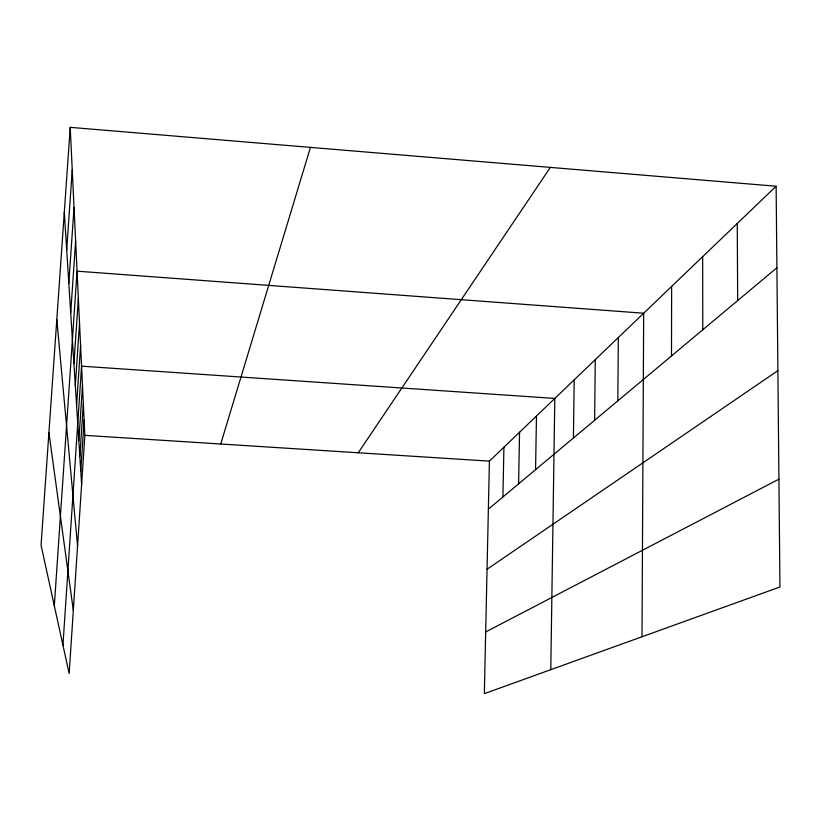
<?xml version="1.0" encoding="UTF-8"?>
<svg xmlns="http://www.w3.org/2000/svg" width="821" height="821" viewBox="0 0 821 821"><rect width="100%" height="100%" fill="white"/><g stroke="black" fill="none" stroke-linecap="round" stroke-linejoin="round"><path stroke-width="1.23" d="M671.496 355.945L671.64 286.406M642.001 636.757L643.674 313.222L77.061 271.166L54.319 605.785M617.833 400.843L618.336 337.523M594.63 420.26L595.266 359.649M573.427 437.993L574.177 379.866M550.788 669.669L554.811 398.431L81.566 366.166L62.94 645.173M535.569 469.663L536.472 416.021M518.595 483.867L519.56 432.236M502.914 496.992L503.92 447.229M776.122 186.234L489.419 461.135L484.339 693.653L779.95 586.984L776.122 186.234L70.226 127.347L41.05 545.206L69.159 673.548L84.85 435.346L70.226 127.347M79.832 456.497L83.342 403.542M80.756 471.049L84.132 420.054M73.931 363.703L78.354 298.382M75.316 385.511L79.524 323.074M76.579 405.379L80.591 345.569M78.826 440.723L82.49 385.634M66.696 249.892L72.248 169.814M68.82 283.245L74.034 207.436M70.709 312.975L75.624 241.015M220.726 444.007L310.451 147.39M358.254 452.771L550.347 167.392M488.372 509.153L776.902 267.759M487.058 569.24L777.887 370.661M485.683 631.965L778.924 479.166M84.85 435.346L489.419 461.135M48.911 432.616L73.326 610.321M56.813 319.431L77.564 546.057M64.305 212.218L81.618 484.513M737.268 223.476L737.668 300.578M702.663 256.665L702.766 329.785"/></g></svg>
